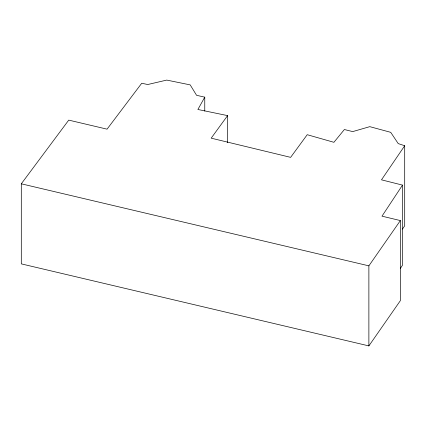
<?xml version="1.0" encoding="UTF-8"?>
<svg xmlns="http://www.w3.org/2000/svg" width="426" height="426" viewBox="0 0 426 426"><rect width="100%" height="100%" fill="white"/><g stroke="black" fill="none" stroke-linecap="round" stroke-linejoin="round"><path stroke-width="0.64" d="M227.59 115.616L211.179 138.168L290.633 157.354L307.221 134.701L333.915 142.305L344.378 129.531L352.696 131.597L369.8 126.66L390.722 132.332L398.23 143.605L404.7 145.74L381.478 179.836L402.506 185.108L381.989 216.168L400.365 220.572L400.365 300.639L368.879 345.912L21.3 263.875L21.3 183.808L68.74 120.121L107.054 129.163L141.725 83.251L147.731 84.524L166.742 80.088L190.204 84.891L196.567 95.302L204.762 97.165L197.888 109.477L227.59 115.616L227.59 142.747M400.307 268.502L402.506 265.18L402.506 185.108M402.453 229.108L404.7 225.812L404.7 145.74M368.879 345.912L368.879 265.845L400.365 220.572M21.3 183.808L368.879 265.845M204.762 97.165L204.762 111.064"/></g></svg>
